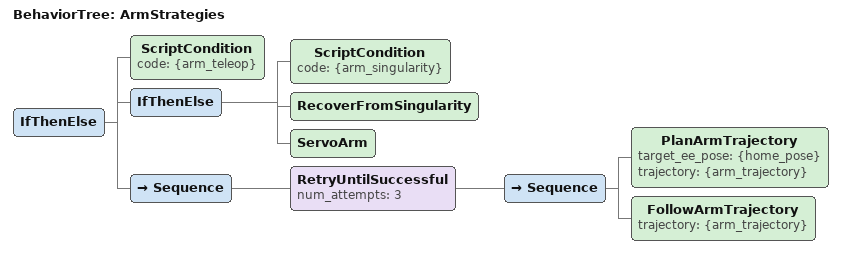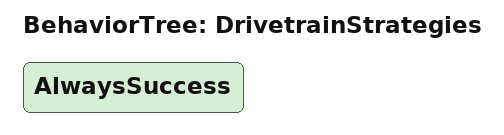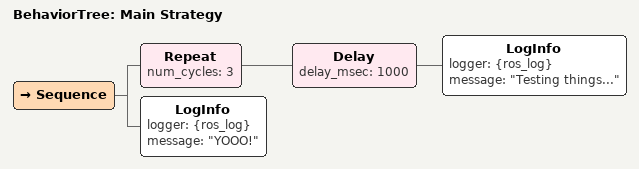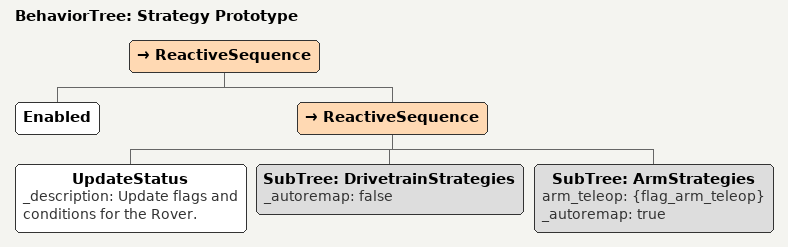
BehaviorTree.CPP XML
<?xml version="1.0" encoding="UTF-8"?>
<root BTCPP_format="4"
      main_tree_to_execute="Main Strategy">
  <BehaviorTree ID="ArmStrategies">
    <IfThenElse>
      <ScriptCondition code="{arm_teleop}"/>
      <IfThenElse>
        <ScriptCondition code="{arm_singularity}"/>
        <RecoverFromSingularity/>
        <ServoArm/>
      </IfThenElse>
      <Sequence>
        <RetryUntilSuccessful num_attempts="3">
          <Sequence>
            <PlanArmTrajectory target_ee_pose="{home_pose}"
                               trajectory="{arm_trajectory}"/>
            <FollowArmTrajectory trajectory="{arm_trajectory}"/>
          </Sequence>
        </RetryUntilSuccessful>
      </Sequence>
    </IfThenElse>
  </BehaviorTree>

  <BehaviorTree ID="DrivetrainStrategies">
    <AlwaysSuccess/>
  </BehaviorTree>

  <BehaviorTree ID="Main Strategy">
    <Sequence>
      <Repeat num_cycles="3">
        <Delay delay_msec="1000">
          <LogInfo logger="{ros_log}"
                   message="&quot;Testing things...&quot;"/>
        </Delay>
      </Repeat>
      <LogInfo logger="{ros_log}"
               message="&quot;YOOO!&quot;"/>
    </Sequence>
  </BehaviorTree>

  <BehaviorTree ID="Strategy Prototype">
    <ReactiveSequence>
      <Enabled/>
      <ReactiveSequence>
        <UpdateStatus _description="Update flags and conditions for the Rover."/>
        <SubTree ID="DrivetrainStrategies"
                 _autoremap="false"/>
        <SubTree ID="ArmStrategies"
                 arm_teleop="{flag_arm_teleop}"
                 _autoremap="true"/>
      </ReactiveSequence>
    </ReactiveSequence>
  </BehaviorTree>

</root>
